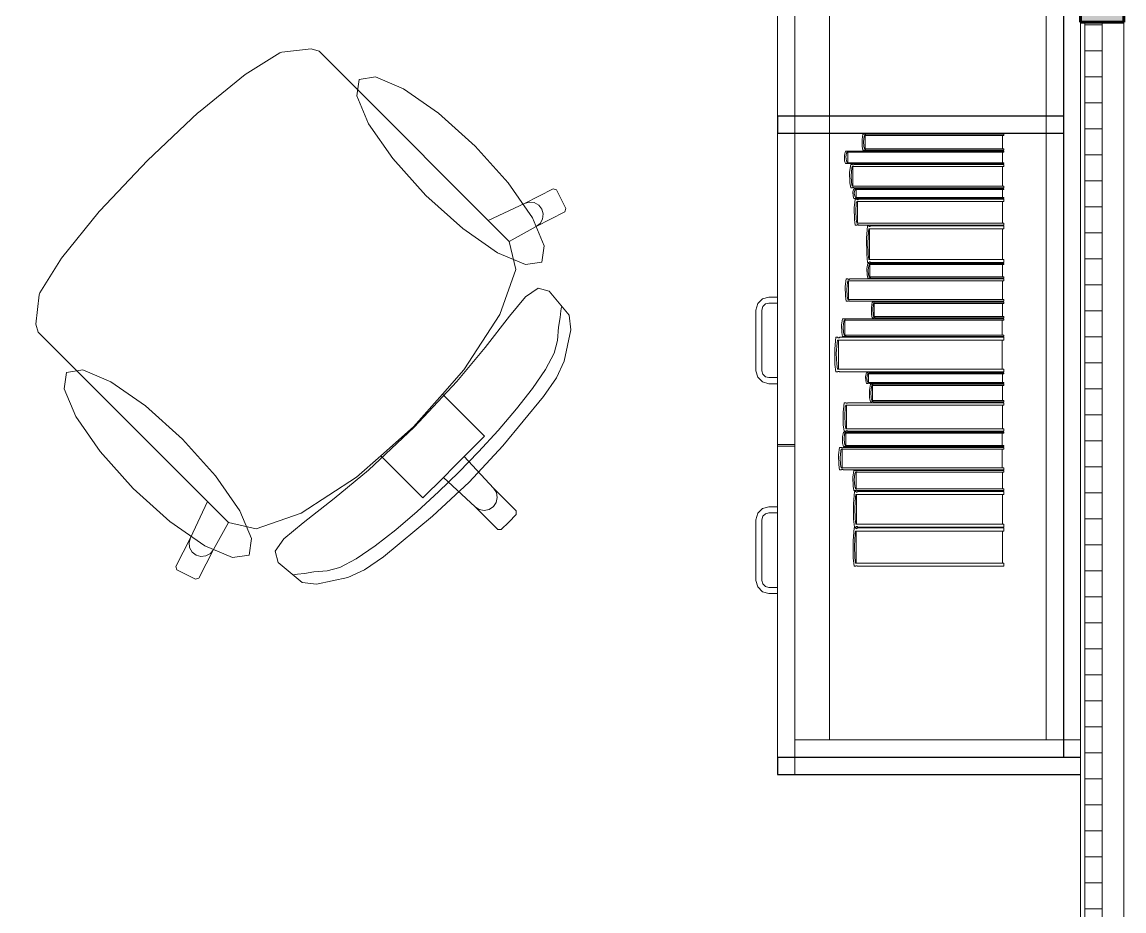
# Model space of a CAD drawing. Header units: inches. Extents: x -38 to 5698, y -33 to 92.
# Drawn here: x 139.148 to 140.42, y 33.118 to 34.143 of the extents above; entities that cross this region are included whole.
import ezdxf

# ---------------------------------------------------------------- set-up
doc = ezdxf.new("R2010")
doc.units = ezdxf.units.IN
doc.header["$MEASUREMENT"] = 0
doc.set_wipeout_variables(frame=1)
doc.linetypes.add('Wipeout_Contour', pattern=[1, 0, -1])
for name, color, linetype in [('02 _ ARQ _ ZON _ Espacio.3D', 7, 'Continuous'), ('Acabado - Muros', 7, 'Continuous'), ('Interior - Mobiliario', 7, 'Continuous'), ('Notas - Etiquetas', 251, 'Continuous')]:
    doc.layers.add(name, color=color, linetype=linetype)
doc.dimstyles.new('Estilo_Generado__8', dxfattribs={"dimtxt": 0.18, "dimasz": 0.0912, "dimexe": 0.18, "dimexo": 0.0625, "dimgap": 0, "dimtad": 0, "dimtih": 1, "dimtoh": 1, "dimdec": 4, "dimzin": 0, "dimdsep": 46, "dimcen": 0.09, "dimadec": 0, "dimazin": 0, "dimtfac": 1, "dimtdec": 4, "dimtmove": 0, "dimatfit": 3, "dimldrblk": 'ARROWHEAD_5', "dimfxl": 1, "dimtolj": 1, "dimtzin": 0, "dimarcsym": 0})

# ---------------------------------------------------------------- blocks, each defined once
blk = doc.blocks.new('ARROWHEAD_5')
at = {"linetype": 'Continuous', "lineweight": 0}
blk.add_hatch(color=0, dxfattribs=at).paths.add_polyline_path([(-1, 0.2679), (0, 0), (-1, -0.2679)])
at = {"color": 0, "linetype": 'Continuous', "lineweight": 0}
blk.add_line((0, 0), (-1, 0), dxfattribs=at)

msp = doc.modelspace()

# ---------------------------------------------------------------- linework, layer by layer
at = {"layer": '02 _ ARQ _ ZON _ Espacio.3D', "color": 254, "linetype": 'Continuous', "lineweight": 0, "flags": 128}
msp.add_lwpolyline([(130.07, 29.75), (135.97, 29.75), (135.97, 30.2), (136.57, 30.2), (136.57, 31), (137.07, 31), (137.07, 29.75), (140.37, 29.75), (140.3701, 39), (140.37, 39), (140.37, 39.9003), (137.07, 39.9003), (137.07, 39), (136.57, 39), (136.57, 39.4), (130.07, 39.4)], dxfattribs=at)
msp.add_lwpolyline([(140.42, 39.75), (140.42, 32.7833), (140.42, 32.7833), (140.42, 31.7003), (140.42, 29.75), (143.07, 29.75), (143.07, 29.85), (143.07, 30.2), (143.57, 30.2), (143.57, 30.7), (144.07, 30.7), (144.07, 29.85), (145.27, 29.85), (145.27, 35.0505), (143.9201, 35.0505), (143.9201, 35.2005), (143.92, 35.2005), (143.92, 39), (143.57, 39), (143.57, 39.4), (143.17, 39.4), (143.17, 39.75)], close=True, dxfattribs=at)
at = {"layer": 'Interior - Mobiliario', "color": 175, "linetype": 'Continuous', "lineweight": 13}
for p, q in [((140.0401, 33.295), (140.0401, 34.755)), ((140.3501, 34.755), (140.3501, 33.295)), ((139.4475, 34.1085), (139.4814, 34.1125)), ((139.4814, 34.1125), (139.4907, 34.1096)), ((139.4053, 34.0827), (139.4453, 34.1076)), ((139.4453, 34.1076), (139.4475, 34.1085)), ((139.4907, 34.1096), (139.5126, 34.0877)), ((139.5126, 34.0877), (139.5381, 34.0622)), ((139.3516, 34.0391), (139.4053, 34.0827)), ((139.5381, 34.0622), (139.686, 33.9143)), ((139.2925, 33.9836), (139.3508, 34.0385)), ((139.3508, 34.0385), (139.3516, 34.0391)), ((140.1178, 33.9995), (140.1176, 34.0078)), ((140.1187, 33.9954), (140.1178, 33.9995)), ((140.1192, 34.0054), (140.1196, 33.9997)), ((140.1196, 33.9997), (140.1203, 33.9969)), ((140.1203, 33.9969), (140.2814, 33.9969)), ((140.2814, 33.9969), (140.2814, 33.9954)), ((139.2925, 33.9836), (139.2376, 33.9253)), ((140.0972, 33.9895), (140.0985, 33.9944)), ((140.0975, 33.983), (140.0972, 33.9895)), ((140.0985, 33.9944), (140.1005, 33.9944)), ((140.0998, 33.9921), (140.099, 33.9877)), ((140.099, 33.9877), (140.0995, 33.9832)), ((140.1003, 33.9932), (140.0998, 33.9921)), ((140.2814, 33.9932), (140.1003, 33.9932)), ((140.1005, 33.9944), (140.1006, 33.9943)), ((140.1006, 33.9943), (140.1008, 33.9942)), ((140.1008, 33.9942), (140.1011, 33.9942)), ((140.1011, 33.9942), (140.1014, 33.9941)), ((140.1012, 33.981), (140.1012, 33.9932)), ((140.1014, 33.9941), (140.1016, 33.9941)), ((140.1016, 33.9941), (140.1019, 33.9942)), ((140.1019, 33.9942), (140.1021, 33.9942)), ((140.1021, 33.9942), (140.1024, 33.9943)), ((140.1024, 33.9943), (140.1025, 33.9944)), ((140.1025, 33.9944), (140.2814, 33.9944)), ((140.1205, 33.9954), (140.1187, 33.9954)), ((140.1206, 33.9954), (140.1205, 33.9954)), ((140.1208, 33.9956), (140.1206, 33.9954)), ((140.121, 33.9956), (140.1208, 33.9956)), ((140.1212, 33.9957), (140.121, 33.9956)), ((140.1215, 33.9957), (140.1212, 33.9957)), ((140.1217, 33.9957), (140.1215, 33.9957)), ((140.1219, 33.9956), (140.1217, 33.9957)), ((140.1221, 33.9955), (140.1219, 33.9956)), ((140.1223, 33.9954), (140.1221, 33.9955)), ((140.2814, 33.9954), (140.1223, 33.9954)), ((140.2796, 33.9932), (140.2796, 33.981)), ((140.2814, 33.9944), (140.2814, 33.9932)), ((140.0985, 33.9799), (140.0975, 33.983)), ((140.1005, 33.9799), (140.0985, 33.9799)), ((140.0995, 33.9832), (140.1003, 33.981)), ((140.1003, 33.981), (140.2814, 33.981)), ((140.1006, 33.9799), (140.1005, 33.9799)), ((140.1008, 33.98), (140.1006, 33.9799)), ((140.101, 33.9801), (140.1008, 33.98)), ((140.1013, 33.9801), (140.101, 33.9801)), ((140.1016, 33.9801), (140.1013, 33.9801)), ((140.1018, 33.9801), (140.1016, 33.9801)), ((140.1021, 33.98), (140.1018, 33.9801)), ((140.1023, 33.9799), (140.1021, 33.98)), ((140.1025, 33.9799), (140.1023, 33.9799)), ((140.2814, 33.9799), (140.1025, 33.9799)), ((140.1033, 33.9699), (140.1045, 33.9789)), ((140.1045, 33.9789), (140.1064, 33.9789)), ((140.1057, 33.9747), (140.105, 33.9664)), ((140.1062, 33.9767), (140.1057, 33.9747)), ((140.2814, 33.9767), (140.1062, 33.9767)), ((140.1064, 33.9789), (140.1065, 33.9787)), ((140.1065, 33.9787), (140.1068, 33.9786)), ((140.1068, 33.9786), (140.107, 33.9785)), ((140.107, 33.9785), (140.1073, 33.9784)), ((140.1071, 33.9541), (140.1071, 33.9767)), ((140.1071, 33.9767), (140.2796, 33.9767)), ((140.1073, 33.9784), (140.1075, 33.9784)), ((140.1075, 33.9784), (140.1078, 33.9785)), ((140.1078, 33.9785), (140.108, 33.9786)), ((140.108, 33.9786), (140.1083, 33.9788)), ((140.1083, 33.9788), (140.1084, 33.9789)), ((140.1084, 33.9789), (140.2814, 33.9789)), ((140.2796, 33.9767), (140.2796, 33.9541)), ((140.2814, 33.981), (140.2814, 33.9799)), ((140.2814, 33.9789), (140.2814, 33.9767)), ((140.1035, 33.9578), (140.1033, 33.9699)), ((140.105, 33.9664), (140.1054, 33.9581)), ((139.7278, 33.9339), (139.7609, 33.9509)), ((139.7609, 33.9509), (139.7649, 33.9496)), ((139.7649, 33.9496), (139.7757, 33.9282)), ((140.1045, 33.9519), (140.1035, 33.9578)), ((140.1064, 33.9519), (140.1045, 33.9519)), ((140.1054, 33.9581), (140.1062, 33.9541)), ((140.1062, 33.9541), (140.2814, 33.9541)), ((140.1065, 33.952), (140.1064, 33.9519)), ((140.1067, 33.9522), (140.1065, 33.952)), ((140.107, 33.9523), (140.1067, 33.9522)), ((140.1072, 33.9524), (140.107, 33.9523)), ((140.107, 33.9472), (140.1081, 33.9509)), ((140.1072, 33.9423), (140.107, 33.9472)), ((140.2796, 33.9541), (140.1071, 33.9541)), ((140.1075, 33.9524), (140.1072, 33.9524)), ((140.1077, 33.9523), (140.1075, 33.9524)), ((140.108, 33.9522), (140.1077, 33.9523)), ((140.1082, 33.9521), (140.108, 33.9522)), ((140.1081, 33.9509), (140.11, 33.9509)), ((140.1084, 33.9519), (140.1082, 33.9521)), ((140.2814, 33.9519), (140.1084, 33.9519)), ((140.1093, 33.9492), (140.1086, 33.9458)), ((140.1086, 33.9458), (140.1091, 33.9424)), ((140.1099, 33.95), (140.1093, 33.9492)), ((140.2814, 33.95), (140.1099, 33.95)), ((140.11, 33.9509), (140.1101, 33.9509)), ((140.1101, 33.9509), (140.1104, 33.9508)), ((140.1104, 33.9508), (140.1106, 33.9508)), ((140.1106, 33.9508), (140.1109, 33.9507)), ((140.1107, 33.9407), (140.1107, 33.95)), ((140.1109, 33.9507), (140.1111, 33.9507)), ((140.1111, 33.9507), (140.1114, 33.9508)), ((140.1114, 33.9508), (140.1116, 33.9508)), ((140.1116, 33.9508), (140.1118, 33.9509)), ((140.1118, 33.9509), (140.1119, 33.9509)), ((140.1119, 33.9509), (140.2814, 33.9509)), ((140.2797, 33.95), (140.2797, 33.9407)), ((140.2814, 33.9541), (140.2814, 33.9519)), ((140.2814, 33.9509), (140.2814, 33.95)), ((139.686, 33.9143), (139.7278, 33.9339)), ((139.7278, 33.9339), (139.7334, 33.9355)), ((139.7334, 33.9355), (139.7392, 33.9349)), ((139.7392, 33.9349), (139.7443, 33.932)), ((140.1081, 33.9398), (140.1072, 33.9423)), ((140.11, 33.9398), (140.1081, 33.9398)), ((140.1086, 33.9289), (140.1098, 33.9388)), ((140.1091, 33.9424), (140.1099, 33.9407)), ((140.1098, 33.9388), (140.1117, 33.9388)), ((140.1099, 33.9407), (140.2814, 33.9407)), ((140.1101, 33.9399), (140.11, 33.9398)), ((140.1103, 33.9399), (140.1101, 33.9399)), ((140.1106, 33.94), (140.1103, 33.9399)), ((140.111, 33.9342), (140.1103, 33.925)), ((140.1108, 33.94), (140.1106, 33.94)), ((140.1111, 33.94), (140.1108, 33.94)), ((140.1115, 33.9364), (140.111, 33.9342)), ((140.1113, 33.94), (140.1111, 33.94)), ((140.1116, 33.9399), (140.1113, 33.94)), ((140.2814, 33.9364), (140.1115, 33.9364)), ((140.1118, 33.9399), (140.1116, 33.9399)), ((140.1117, 33.9388), (140.1118, 33.9387)), ((140.1119, 33.9398), (140.1118, 33.9399)), ((140.1118, 33.9387), (140.112, 33.9385)), ((140.2814, 33.9398), (140.1119, 33.9398)), ((140.112, 33.9385), (140.1123, 33.9384)), ((140.1123, 33.9384), (140.1125, 33.9383)), ((140.1124, 33.9114), (140.1124, 33.9364)), ((140.1125, 33.9383), (140.1128, 33.9383)), ((140.1128, 33.9383), (140.113, 33.9384)), ((140.113, 33.9384), (140.1133, 33.9385)), ((140.1133, 33.9385), (140.1135, 33.9387)), ((140.1135, 33.9387), (140.1136, 33.9388)), ((140.1136, 33.9388), (140.2814, 33.9388)), ((140.2797, 33.9364), (140.2797, 33.9114)), ((140.2814, 33.9407), (140.2814, 33.9398)), ((140.2814, 33.9388), (140.2814, 33.9364)), ((139.2369, 33.9245), (139.1934, 33.8708)), ((139.2376, 33.9253), (139.2369, 33.9245)), ((139.7744, 33.9242), (139.7413, 33.9072)), ((139.7443, 33.932), (139.7479, 33.9274)), ((139.7479, 33.9274), (139.7495, 33.9218)), ((139.7495, 33.9218), (139.7488, 33.916)), ((139.7757, 33.9282), (139.7744, 33.9242)), ((140.1089, 33.9155), (140.1086, 33.9289)), ((140.1103, 33.925), (140.1107, 33.9158)), ((139.7102, 33.8901), (139.686, 33.9143)), ((139.7459, 33.9108), (139.7413, 33.9072)), ((139.7488, 33.916), (139.7459, 33.9108)), ((140.1098, 33.909), (140.1089, 33.9155)), ((140.1117, 33.909), (140.1098, 33.909)), ((140.1107, 33.9158), (140.1115, 33.9114)), ((140.1115, 33.9114), (140.2814, 33.9114)), ((140.1118, 33.9091), (140.1117, 33.909)), ((140.112, 33.9093), (140.1118, 33.9091)), ((140.1122, 33.9094), (140.112, 33.9093)), ((140.1125, 33.9095), (140.1122, 33.9094)), ((140.1127, 33.9095), (140.1125, 33.9095)), ((140.113, 33.9094), (140.1127, 33.9095)), ((140.1132, 33.9093), (140.113, 33.9094)), ((140.1134, 33.9091), (140.1132, 33.9093)), ((140.1136, 33.909), (140.1134, 33.9091)), ((140.2814, 33.909), (140.1136, 33.909)), ((140.1229, 33.8939), (140.124, 33.908)), ((140.124, 33.908), (140.1257, 33.908)), ((140.1257, 33.908), (140.1258, 33.9078)), ((140.1258, 33.9078), (140.126, 33.9075)), ((140.126, 33.9075), (140.1262, 33.9074)), ((140.1262, 33.9074), (140.1264, 33.9073)), ((140.1264, 33.9073), (140.1267, 33.9073)), ((140.1267, 33.9073), (140.1269, 33.9074)), ((140.1269, 33.9074), (140.1271, 33.9076)), ((140.1271, 33.9076), (140.1273, 33.9078)), ((140.1273, 33.9078), (140.1274, 33.908)), ((140.1274, 33.908), (140.2814, 33.908)), ((140.2814, 33.9114), (140.2814, 33.909)), ((140.2814, 33.908), (140.2814, 33.9046)), ((139.7413, 33.9072), (139.7103, 33.8899)), ((140.1251, 33.9014), (140.1244, 33.8885)), ((140.1255, 33.9046), (140.1251, 33.9014)), ((140.2814, 33.9046), (140.1255, 33.9046)), ((140.1263, 33.8692), (140.1263, 33.9046)), ((140.2798, 33.9046), (140.2798, 33.8692)), ((139.7102, 33.8901), (139.7103, 33.8899)), ((139.7103, 33.8899), (139.7177, 33.8579)), ((140.1231, 33.875), (140.1229, 33.8939)), ((140.1244, 33.8885), (140.1248, 33.8755)), ((139.1934, 33.8708), (139.1684, 33.8307)), ((140.124, 33.8658), (140.1231, 33.875)), ((140.1248, 33.8755), (140.1255, 33.8692)), ((140.1255, 33.8692), (140.2814, 33.8692)), ((140.2814, 33.8692), (140.2814, 33.8658)), ((139.7177, 33.8579), (139.6994, 33.806)), ((140.1233, 33.8591), (140.1243, 33.8648)), ((140.1235, 33.8515), (140.1233, 33.8591)), ((140.1257, 33.8658), (140.124, 33.8658)), ((140.1243, 33.8648), (140.126, 33.8648)), ((140.1254, 33.8621), (140.1248, 33.8569)), ((140.1248, 33.8569), (140.1252, 33.8517)), ((140.1259, 33.8634), (140.1254, 33.8621)), ((140.1258, 33.8659), (140.1257, 33.8658)), ((140.126, 33.8662), (140.1258, 33.8659)), ((140.2814, 33.8634), (140.1259, 33.8634)), ((140.1262, 33.8664), (140.126, 33.8662)), ((140.126, 33.8648), (140.1262, 33.8647)), ((140.1264, 33.8665), (140.1262, 33.8664)), ((140.1262, 33.8647), (140.1264, 33.8646)), ((140.1266, 33.8665), (140.1264, 33.8665)), ((140.1264, 33.8646), (140.1266, 33.8645)), ((140.1269, 33.8664), (140.1266, 33.8665)), ((140.1266, 33.8645), (140.1268, 33.8645)), ((140.1267, 33.8492), (140.1267, 33.8634)), ((140.1268, 33.8645), (140.1271, 33.8645)), ((140.1271, 33.8663), (140.1269, 33.8664)), ((140.1273, 33.866), (140.1271, 33.8663)), ((140.1271, 33.8645), (140.1273, 33.8645)), ((140.1274, 33.8658), (140.1273, 33.866)), ((140.1273, 33.8645), (140.1275, 33.8646)), ((140.2814, 33.8658), (140.1274, 33.8658)), ((140.1275, 33.8646), (140.1277, 33.8647)), ((140.1277, 33.8647), (140.1278, 33.8648)), ((140.1278, 33.8648), (140.2814, 33.8648)), ((140.2798, 33.8634), (140.2798, 33.8492)), ((140.2814, 33.8648), (140.2814, 33.8634)), ((140.0982, 33.8382), (140.0994, 33.8468)), ((140.0994, 33.8468), (140.1014, 33.8468)), ((140.1012, 33.8448), (140.1007, 33.8428)), ((140.2814, 33.8448), (140.1012, 33.8448)), ((140.1014, 33.8468), (140.1015, 33.8467)), ((140.1015, 33.8467), (140.1018, 33.8465)), ((140.1018, 33.8465), (140.102, 33.8464)), ((140.102, 33.8464), (140.1023, 33.8464)), ((140.1021, 33.8232), (140.1021, 33.8448)), ((140.1023, 33.8464), (140.1026, 33.8464)), ((140.1026, 33.8464), (140.1028, 33.8464)), ((140.1028, 33.8464), (140.1031, 33.8465)), ((140.1031, 33.8465), (140.1033, 33.8467)), ((140.1033, 33.8467), (140.1034, 33.8468)), ((140.1034, 33.8468), (140.2814, 33.8468)), ((140.1243, 33.8478), (140.1235, 33.8515)), ((140.126, 33.8478), (140.1243, 33.8478)), ((140.1252, 33.8517), (140.1259, 33.8492)), ((140.1259, 33.8492), (140.2814, 33.8492)), ((140.1261, 33.8479), (140.126, 33.8478)), ((140.1263, 33.848), (140.1261, 33.8479)), ((140.1265, 33.848), (140.1263, 33.848)), ((140.1268, 33.8481), (140.1265, 33.848)), ((140.127, 33.8481), (140.1268, 33.8481)), ((140.1272, 33.8481), (140.127, 33.8481)), ((140.1275, 33.848), (140.1272, 33.8481)), ((140.1277, 33.8479), (140.1275, 33.848)), ((140.1278, 33.8478), (140.1277, 33.8479)), ((140.2814, 33.8478), (140.1278, 33.8478)), ((140.2796, 33.8448), (140.2796, 33.8232)), ((140.2814, 33.8492), (140.2814, 33.8478)), ((140.2814, 33.8468), (140.2814, 33.8448)), ((139.7291, 33.8262), (139.7435, 33.8362)), ((139.7435, 33.8362), (139.7564, 33.8328)), ((139.7564, 33.8328), (139.7796, 33.805)), ((140.0984, 33.8268), (140.0982, 33.8382)), ((140.1007, 33.8428), (140.0999, 33.8349)), ((140.0999, 33.8349), (140.1004, 33.827)), ((139.1676, 33.8286), (139.1636, 33.7947)), ((139.1684, 33.8307), (139.1676, 33.8286)), ((139.7105, 33.8039), (139.7291, 33.8262)), ((139.9951, 33.811), (139.9971, 33.8185)), ((139.9971, 33.8185), (140.0026, 33.824)), ((140.0026, 33.824), (140.0101, 33.826)), ((140.0101, 33.819), (140.0061, 33.818)), ((140.0101, 33.826), (140.0201, 33.826)), ((140.0201, 33.819), (140.0101, 33.819)), ((140.0201, 33.826), (140.0201, 33.819)), ((140.0994, 33.8212), (140.0984, 33.8268)), ((140.1014, 33.8212), (140.0994, 33.8212)), ((140.1004, 33.827), (140.1012, 33.8232)), ((140.1012, 33.8232), (140.2814, 33.8232)), ((140.1015, 33.8213), (140.1014, 33.8212)), ((140.1017, 33.8214), (140.1015, 33.8213)), ((140.102, 33.8215), (140.1017, 33.8214)), ((140.1022, 33.8216), (140.102, 33.8215)), ((140.1025, 33.8216), (140.1022, 33.8216)), ((140.1028, 33.8215), (140.1025, 33.8216)), ((140.103, 33.8214), (140.1028, 33.8215)), ((140.1033, 33.8213), (140.103, 33.8214)), ((140.1034, 33.8212), (140.1033, 33.8213)), ((140.2814, 33.8212), (140.1034, 33.8212)), ((140.1284, 33.8141), (140.1294, 33.8202)), ((140.1294, 33.8202), (140.1311, 33.8202)), ((140.131, 33.8187), (140.1305, 33.8173)), ((140.2814, 33.8187), (140.131, 33.8187)), ((140.1311, 33.8202), (140.1312, 33.8201)), ((140.1312, 33.8201), (140.1314, 33.8199)), ((140.1314, 33.8199), (140.1316, 33.8199)), ((140.1316, 33.8199), (140.1318, 33.8198)), ((140.1317, 33.8034), (140.1317, 33.8187)), ((140.1318, 33.8198), (140.1321, 33.8199)), ((140.1321, 33.8199), (140.1323, 33.8199)), ((140.1323, 33.8199), (140.1325, 33.82)), ((140.1325, 33.82), (140.1327, 33.8201)), ((140.1327, 33.8201), (140.1328, 33.8202)), ((140.1328, 33.8202), (140.2814, 33.8202)), ((140.2799, 33.8187), (140.2799, 33.8034)), ((140.2814, 33.8232), (140.2814, 33.8212)), ((140.2814, 33.8202), (140.2814, 33.8187)), ((139.6994, 33.806), (139.658, 33.7421)), ((139.7691, 33.8022), (139.7699, 33.8102)), ((139.7699, 33.8102), (139.7707, 33.8147)), ((139.9951, 33.741), (139.9951, 33.811)), ((140.0031, 33.815), (140.0021, 33.811)), ((140.0021, 33.811), (140.0021, 33.741)), ((140.0061, 33.818), (140.0031, 33.815)), ((140.1286, 33.8059), (140.1284, 33.8141)), ((140.1294, 33.802), (140.1286, 33.8059)), ((140.1305, 33.8173), (140.1299, 33.8117)), ((140.1299, 33.8117), (140.1303, 33.8061)), ((140.1303, 33.8061), (140.131, 33.8034)), ((139.1636, 33.7947), (139.1664, 33.7854)), ((139.6826, 33.7678), (139.7105, 33.8039)), ((139.7671, 33.7914), (139.7691, 33.8022)), ((139.7796, 33.805), (139.7814, 33.7882)), ((140.0939, 33.7941), (140.0952, 33.801)), ((140.0941, 33.785), (140.0939, 33.7941)), ((140.0952, 33.801), (140.0972, 33.801)), ((140.0965, 33.7978), (140.0957, 33.7915)), ((140.097, 33.7993), (140.0965, 33.7978)), ((140.2814, 33.7993), (140.097, 33.7993)), ((140.0972, 33.801), (140.0973, 33.8008)), ((140.0973, 33.8008), (140.0976, 33.8007)), ((140.0976, 33.8007), (140.0978, 33.8007)), ((140.0978, 33.8007), (140.0981, 33.8006)), ((140.0979, 33.7821), (140.0979, 33.7993)), ((140.0981, 33.8006), (140.0984, 33.8006)), ((140.0984, 33.8006), (140.0986, 33.8007)), ((140.0986, 33.8007), (140.0989, 33.8008)), ((140.0989, 33.8008), (140.0991, 33.8009)), ((140.0991, 33.8009), (140.0992, 33.801)), ((140.0992, 33.801), (140.2814, 33.801)), ((140.1311, 33.802), (140.1294, 33.802)), ((140.131, 33.8034), (140.2814, 33.8034)), ((140.1312, 33.802), (140.1311, 33.802)), ((140.1314, 33.8021), (140.1312, 33.802)), ((140.1316, 33.8022), (140.1314, 33.8021)), ((140.1318, 33.8023), (140.1316, 33.8022)), ((140.132, 33.8023), (140.1318, 33.8023)), ((140.1322, 33.8022), (140.132, 33.8023)), ((140.1325, 33.8022), (140.1322, 33.8022)), ((140.1327, 33.8021), (140.1325, 33.8022)), ((140.1328, 33.802), (140.1327, 33.8021)), ((140.2814, 33.802), (140.1328, 33.802)), ((140.2795, 33.7993), (140.2795, 33.7821)), ((140.2814, 33.8034), (140.2814, 33.802)), ((140.2814, 33.801), (140.2814, 33.7993)), ((139.1664, 33.7854), (139.1884, 33.7635)), ((139.7659, 33.776), (139.7671, 33.7914)), ((139.7814, 33.7882), (139.7737, 33.7521)), ((140.0952, 33.7805), (140.0941, 33.785)), ((140.0972, 33.7805), (140.0952, 33.7805)), ((140.0957, 33.7915), (140.0962, 33.7852)), ((140.0962, 33.7852), (140.097, 33.7821)), ((140.097, 33.7821), (140.2814, 33.7821)), ((140.0973, 33.7806), (140.0972, 33.7805)), ((140.0975, 33.7807), (140.0973, 33.7806)), ((140.0978, 33.7808), (140.0975, 33.7807)), ((140.098, 33.7808), (140.0978, 33.7808)), ((140.0983, 33.7809), (140.098, 33.7808)), ((140.0986, 33.7808), (140.0983, 33.7809)), ((140.0988, 33.7807), (140.0986, 33.7808)), ((140.0991, 33.7806), (140.0988, 33.7807)), ((140.0992, 33.7805), (140.0991, 33.7806)), ((140.2814, 33.7805), (140.0992, 33.7805)), ((140.2814, 33.7821), (140.2814, 33.7805)), ((139.6499, 33.7284), (139.6826, 33.7678)), ((139.762, 33.7613), (139.7659, 33.776)), ((140.0861, 33.7662), (140.0874, 33.7795)), ((140.0874, 33.7795), (140.0895, 33.7795)), ((140.0887, 33.7733), (140.0879, 33.761)), ((140.0893, 33.7763), (140.0887, 33.7733)), ((140.2814, 33.7763), (140.0893, 33.7763)), ((140.0895, 33.7795), (140.0897, 33.7793)), ((140.0897, 33.7793), (140.0899, 33.7791)), ((140.0899, 33.7791), (140.0902, 33.7789)), ((140.0902, 33.7789), (140.0905, 33.7788)), ((140.0903, 33.7427), (140.0903, 33.7763)), ((140.0905, 33.7788), (140.0907, 33.7788)), ((140.0907, 33.7788), (140.091, 33.7789)), ((140.091, 33.7789), (140.0913, 33.7791)), ((140.0913, 33.7791), (140.0915, 33.7794)), ((140.0915, 33.7794), (140.0916, 33.7795)), ((140.0916, 33.7795), (140.2814, 33.7795)), ((140.2795, 33.7763), (140.2795, 33.7427)), ((140.2814, 33.7795), (140.2814, 33.7763)), ((139.1884, 33.7635), (139.2139, 33.7379)), ((139.7521, 33.7425), (139.762, 33.7613)), ((140.0863, 33.7482), (140.0861, 33.7662)), ((140.0879, 33.761), (140.0884, 33.7487)), ((139.658, 33.7421), (139.6332, 33.714)), ((139.7372, 33.7206), (139.7521, 33.7425)), ((139.7737, 33.7521), (139.7647, 33.7328)), ((140.0874, 33.7395), (140.0863, 33.7482)), ((140.0884, 33.7487), (140.0893, 33.7427)), ((140.0893, 33.7427), (140.2814, 33.7427)), ((140.2814, 33.7427), (140.2814, 33.7395)), ((139.2139, 33.7379), (139.3618, 33.5901)), ((139.7647, 33.7328), (139.7498, 33.7111)), ((139.9971, 33.7335), (139.9951, 33.741)), ((140.0026, 33.728), (139.9971, 33.7335)), ((140.0021, 33.741), (140.0031, 33.737)), ((140.0031, 33.737), (140.0061, 33.7341)), ((140.0061, 33.7341), (140.0101, 33.733)), ((140.0101, 33.733), (140.0201, 33.733)), ((140.0201, 33.733), (140.0201, 33.726)), ((140.0895, 33.7395), (140.0874, 33.7395)), ((140.0896, 33.7396), (140.0895, 33.7395)), ((140.0898, 33.7399), (140.0896, 33.7396)), ((140.0901, 33.74), (140.0898, 33.7399)), ((140.0904, 33.7401), (140.0901, 33.74)), ((140.0907, 33.7401), (140.0904, 33.7401)), ((140.091, 33.7401), (140.0907, 33.7401)), ((140.0912, 33.7399), (140.091, 33.7401)), ((140.0915, 33.7397), (140.0912, 33.7399)), ((140.0916, 33.7395), (140.0915, 33.7397)), ((140.2814, 33.7395), (140.0916, 33.7395)), ((140.1217, 33.7344), (140.1228, 33.7385)), ((140.1219, 33.7291), (140.1217, 33.7344)), ((140.1228, 33.7385), (140.1245, 33.7385)), ((140.1239, 33.7366), (140.1232, 33.7329)), ((140.1232, 33.7329), (140.1236, 33.7292)), ((140.1236, 33.7292), (140.1244, 33.7274)), ((140.1244, 33.7375), (140.1239, 33.7366)), ((140.2814, 33.7375), (140.1244, 33.7375)), ((140.1245, 33.7385), (140.1246, 33.7384)), ((140.1246, 33.7384), (140.1248, 33.7383)), ((140.1248, 33.7383), (140.125, 33.7383)), ((140.125, 33.7383), (140.1253, 33.7383)), ((140.1251, 33.7274), (140.1251, 33.7375)), ((140.1253, 33.7383), (140.1255, 33.7383)), ((140.1255, 33.7383), (140.1257, 33.7383)), ((140.1257, 33.7383), (140.126, 33.7383)), ((140.126, 33.7383), (140.1262, 33.7384)), ((140.1262, 33.7384), (140.1262, 33.7385)), ((140.1262, 33.7385), (140.2814, 33.7385)), ((140.2798, 33.7375), (140.2798, 33.7274)), ((140.2814, 33.7385), (140.2814, 33.7375)), ((139.6004, 33.6757), (139.6499, 33.7284)), ((139.7186, 33.6968), (139.7372, 33.7206)), ((140.0101, 33.726), (140.0026, 33.728)), ((140.0201, 33.726), (140.0101, 33.726)), ((140.1228, 33.7264), (140.1219, 33.7291)), ((140.1245, 33.7264), (140.1228, 33.7264)), ((140.1244, 33.7274), (140.2814, 33.7274)), ((140.1246, 33.7265), (140.1245, 33.7264)), ((140.1248, 33.7265), (140.1246, 33.7265)), ((140.125, 33.7266), (140.1248, 33.7265)), ((140.1252, 33.7266), (140.125, 33.7266)), ((140.1255, 33.7266), (140.1252, 33.7266)), ((140.1257, 33.7266), (140.1255, 33.7266)), ((140.1259, 33.7265), (140.1257, 33.7266)), ((140.1261, 33.7265), (140.1259, 33.7265)), ((140.1262, 33.7264), (140.1261, 33.7265)), ((140.2814, 33.7264), (140.1262, 33.7264)), ((140.1262, 33.7186), (140.1273, 33.7254)), ((140.1264, 33.7095), (140.1262, 33.7186)), ((140.1273, 33.7254), (140.129, 33.7254)), ((140.1284, 33.7222), (140.1277, 33.716)), ((140.1288, 33.7238), (140.1284, 33.7222)), ((140.2814, 33.7238), (140.1288, 33.7238)), ((140.129, 33.7254), (140.1291, 33.7253)), ((140.1291, 33.7253), (140.1293, 33.7252)), ((140.1293, 33.7252), (140.1295, 33.7251)), ((140.1295, 33.7251), (140.1297, 33.7251)), ((140.1296, 33.7067), (140.1296, 33.7238)), ((140.1297, 33.7251), (140.1299, 33.7251)), ((140.1299, 33.7251), (140.1302, 33.7251)), ((140.1302, 33.7251), (140.1304, 33.7252)), ((140.1304, 33.7252), (140.1306, 33.7253)), ((140.1306, 33.7253), (140.1307, 33.7254)), ((140.1307, 33.7254), (140.2814, 33.7254)), ((140.2799, 33.7238), (140.2799, 33.7067)), ((140.2814, 33.7274), (140.2814, 33.7264)), ((140.2814, 33.7254), (140.2814, 33.7238)), ((139.6332, 33.714), (139.5999, 33.6761)), ((139.6332, 33.714), (139.6606, 33.6866)), ((139.7498, 33.7111), (139.703, 33.6544)), ((140.0958, 33.6931), (140.0971, 33.704)), ((140.0971, 33.704), (140.0991, 33.704)), ((140.0991, 33.704), (140.0992, 33.7039)), ((140.0992, 33.7039), (140.0994, 33.7037)), ((140.1005, 33.7036), (140.1008, 33.7037)), ((140.1008, 33.7037), (140.101, 33.7039)), ((140.101, 33.7039), (140.1011, 33.704)), ((140.1011, 33.704), (140.2814, 33.704)), ((140.1273, 33.705), (140.1264, 33.7095)), ((140.129, 33.705), (140.1273, 33.705)), ((140.1277, 33.716), (140.1281, 33.7097)), ((140.1281, 33.7097), (140.1288, 33.7067)), ((140.1288, 33.7067), (140.2814, 33.7067)), ((140.1292, 33.7052), (140.129, 33.7051)), ((140.129, 33.7051), (140.129, 33.705)), ((140.1294, 33.7053), (140.1292, 33.7052)), ((140.1297, 33.7054), (140.1294, 33.7053)), ((140.1299, 33.7054), (140.1297, 33.7054)), ((140.1301, 33.7053), (140.1299, 33.7054)), ((140.1303, 33.7053), (140.1301, 33.7053)), ((140.1305, 33.7051), (140.1303, 33.7053)), ((140.1307, 33.705), (140.1305, 33.7051)), ((140.2814, 33.705), (140.1307, 33.705)), ((140.2814, 33.7067), (140.2814, 33.705)), ((140.2814, 33.704), (140.2814, 33.7014)), ((139.6975, 33.6721), (139.7186, 33.6968)), ((140.096, 33.6784), (140.0958, 33.6931)), ((140.0983, 33.6989), (140.0976, 33.6889)), ((140.0989, 33.7014), (140.0983, 33.6989)), ((140.2814, 33.7014), (140.0989, 33.7014)), ((140.0994, 33.7037), (140.0997, 33.7035)), ((140.0997, 33.7035), (140.1, 33.7035)), ((140.0998, 33.6739), (140.0998, 33.7014)), ((140.1, 33.7035), (140.1002, 33.7035)), ((140.1002, 33.7035), (140.1005, 33.7036)), ((140.2796, 33.7014), (140.2796, 33.6739)), ((139.6606, 33.6866), (139.6818, 33.6655)), ((140.0971, 33.6712), (140.096, 33.6784)), ((140.0976, 33.6889), (140.098, 33.6788)), ((140.098, 33.6788), (140.0989, 33.6739)), ((139.6004, 33.6757), (139.5476, 33.6262)), ((139.5621, 33.6428), (139.5999, 33.6761)), ((139.6749, 33.6474), (139.6975, 33.6721)), ((140.095, 33.6646), (140.0962, 33.6702)), ((140.0962, 33.6702), (140.0983, 33.6702)), ((140.0975, 33.6676), (140.0968, 33.6625)), ((140.0991, 33.6712), (140.0971, 33.6712)), ((140.0981, 33.6689), (140.0975, 33.6676)), ((140.2814, 33.6689), (140.0981, 33.6689)), ((140.0983, 33.6702), (140.0984, 33.6701)), ((140.0984, 33.6701), (140.0986, 33.6701)), ((140.0986, 33.6701), (140.0989, 33.67)), ((140.0989, 33.6739), (140.2814, 33.6739)), ((140.0989, 33.67), (140.0992, 33.67)), ((140.099, 33.6548), (140.099, 33.6689)), ((140.0992, 33.6714), (140.0991, 33.6712)), ((140.0994, 33.6716), (140.0992, 33.6714)), ((140.0992, 33.67), (140.0994, 33.67)), ((140.0996, 33.6717), (140.0994, 33.6716)), ((140.0994, 33.67), (140.0997, 33.67)), ((140.0999, 33.6718), (140.0996, 33.6717)), ((140.0997, 33.67), (140.1, 33.6701)), ((140.1002, 33.6718), (140.0999, 33.6718)), ((140.1, 33.6701), (140.1002, 33.6702)), ((140.1005, 33.6717), (140.1002, 33.6718)), ((140.1002, 33.6702), (140.1003, 33.6702)), ((140.1003, 33.6702), (140.2814, 33.6702)), ((140.1007, 33.6716), (140.1005, 33.6717)), ((140.1009, 33.6714), (140.1007, 33.6716)), ((140.1011, 33.6712), (140.1009, 33.6714)), ((140.2814, 33.6712), (140.1011, 33.6712)), ((140.2795, 33.6689), (140.2795, 33.6548)), ((140.2814, 33.6739), (140.2814, 33.6712)), ((140.2814, 33.6702), (140.2814, 33.6689)), ((139.6818, 33.6655), (139.6581, 33.6418)), ((139.703, 33.6544), (139.6639, 33.6122)), ((140.0201, 33.656), (140.0401, 33.656)), ((140.0201, 33.654), (140.0401, 33.654)), ((140.0952, 33.6572), (140.095, 33.6646)), ((140.0962, 33.6535), (140.0952, 33.6572)), ((140.0983, 33.6535), (140.0962, 33.6535)), ((140.0968, 33.6625), (140.0972, 33.6573)), ((140.0972, 33.6573), (140.0981, 33.6548)), ((140.0981, 33.6548), (140.2814, 33.6548)), ((140.0984, 33.6535), (140.0983, 33.6535)), ((140.0986, 33.6536), (140.0984, 33.6535)), ((140.0988, 33.6537), (140.0986, 33.6536)), ((140.0991, 33.6537), (140.0988, 33.6537)), ((140.0994, 33.6538), (140.0991, 33.6537)), ((140.0997, 33.6537), (140.0994, 33.6538)), ((140.0999, 33.6537), (140.0997, 33.6537)), ((140.1001, 33.6536), (140.0999, 33.6537)), ((140.1003, 33.6535), (140.1001, 33.6536)), ((140.2814, 33.6535), (140.1003, 33.6535)), ((140.2814, 33.6548), (140.2814, 33.6535)), ((139.5339, 33.6181), (139.5621, 33.6428)), ((139.5621, 33.6428), (139.5895, 33.6155)), ((139.6581, 33.6418), (139.6462, 33.6299)), ((139.6521, 33.624), (139.6749, 33.6474)), ((139.6581, 33.6418), (139.6921, 33.6053)), ((140.0904, 33.6439), (140.0917, 33.6525)), ((140.0907, 33.6324), (140.0904, 33.6439)), ((140.0917, 33.6525), (140.0938, 33.6525)), ((140.093, 33.6485), (140.0922, 33.6406)), ((140.0922, 33.6406), (140.0927, 33.6326)), ((140.0936, 33.6504), (140.093, 33.6485)), ((140.2814, 33.6504), (140.0936, 33.6504)), ((140.0938, 33.6525), (140.0939, 33.6523)), ((140.0939, 33.6523), (140.0942, 33.6522)), ((140.0942, 33.6522), (140.0944, 33.6521)), ((140.0944, 33.6521), (140.0947, 33.652)), ((140.0945, 33.6288), (140.0945, 33.6504)), ((140.0947, 33.652), (140.095, 33.652)), ((140.095, 33.652), (140.0953, 33.6521)), ((140.0953, 33.6521), (140.0955, 33.6522)), ((140.0955, 33.6522), (140.0958, 33.6524)), ((140.0958, 33.6524), (140.0959, 33.6525)), ((140.0959, 33.6525), (140.2814, 33.6525)), ((140.2795, 33.6504), (140.2795, 33.6288)), ((140.2814, 33.6525), (140.2814, 33.6504)), ((139.6342, 33.6179), (139.6462, 33.6299)), ((140.0917, 33.6267), (140.0907, 33.6324)), ((140.0927, 33.6326), (140.0936, 33.6288)), ((140.0936, 33.6288), (140.2814, 33.6288)), ((140.2814, 33.6288), (140.2814, 33.6267)), ((139.4701, 33.5767), (139.5339, 33.6181)), ((139.5476, 33.6262), (139.5083, 33.5935)), ((139.5895, 33.6155), (139.6106, 33.5943)), ((139.6106, 33.5943), (139.6342, 33.6179)), ((139.6521, 33.624), (139.6286, 33.6012)), ((139.6342, 33.6179), (139.6708, 33.584)), ((140.0938, 33.6267), (140.0917, 33.6267)), ((140.0939, 33.6268), (140.0938, 33.6267)), ((140.0941, 33.627), (140.0939, 33.6268)), ((140.0944, 33.6271), (140.0941, 33.627)), ((140.0946, 33.6272), (140.0944, 33.6271)), ((140.0949, 33.6272), (140.0946, 33.6272)), ((140.0952, 33.6271), (140.0949, 33.6272)), ((140.0955, 33.627), (140.0952, 33.6271)), ((140.0957, 33.6269), (140.0955, 33.627)), ((140.0959, 33.6267), (140.0957, 33.6269)), ((140.2814, 33.6267), (140.0959, 33.6267)), ((140.107, 33.618), (140.1082, 33.6257)), ((140.1072, 33.6077), (140.107, 33.618)), ((140.1082, 33.6257), (140.1101, 33.6257)), ((140.1094, 33.6221), (140.1087, 33.6151)), ((140.1087, 33.6151), (140.1091, 33.6079)), ((140.1099, 33.6239), (140.1094, 33.6221)), ((140.2814, 33.6239), (140.1099, 33.6239)), ((140.1101, 33.6257), (140.1102, 33.6256)), ((140.1102, 33.6256), (140.1104, 33.6255)), ((140.1104, 33.6255), (140.1107, 33.6254)), ((140.1107, 33.6254), (140.1109, 33.6253)), ((140.1108, 33.6045), (140.1108, 33.6239)), ((140.1109, 33.6253), (140.1112, 33.6254)), ((140.1112, 33.6254), (140.1114, 33.6254)), ((140.1114, 33.6254), (140.1117, 33.6255)), ((140.1117, 33.6255), (140.1119, 33.6256)), ((140.1119, 33.6256), (140.112, 33.6257)), ((140.112, 33.6257), (140.2814, 33.6257)), ((140.2797, 33.6239), (140.2797, 33.6045)), ((140.2814, 33.6257), (140.2814, 33.6239)), ((139.6217, 33.5731), (139.6639, 33.6122)), ((139.6921, 33.6053), (139.6954, 33.6004)), ((139.6921, 33.6053), (139.7182, 33.5792)), ((140.1082, 33.6026), (140.1072, 33.6077)), ((140.1101, 33.6026), (140.1082, 33.6026)), ((140.1091, 33.6079), (140.1099, 33.6045)), ((140.1099, 33.6045), (140.2814, 33.6045)), ((140.1102, 33.6027), (140.1101, 33.6026)), ((140.1104, 33.6029), (140.1102, 33.6027)), ((140.1106, 33.603), (140.1104, 33.6029)), ((140.1109, 33.603), (140.1106, 33.603)), ((140.1111, 33.603), (140.1109, 33.603)), ((140.1114, 33.603), (140.1111, 33.603)), ((140.1116, 33.6029), (140.1114, 33.603)), ((140.1118, 33.6028), (140.1116, 33.6029)), ((140.112, 33.6026), (140.1118, 33.6028)), ((140.2814, 33.6026), (140.112, 33.6026)), ((140.2814, 33.6045), (140.2814, 33.6026)), ((139.3618, 33.5901), (139.3422, 33.5483)), ((139.386, 33.5659), (139.3618, 33.5901)), ((139.5083, 33.5935), (139.4722, 33.5656)), ((139.6286, 33.6012), (139.604, 33.5786)), ((139.6965, 33.5947), (139.6953, 33.5889)), ((139.6954, 33.6004), (139.6965, 33.5947)), ((140.1076, 33.5879), (140.1088, 33.6016)), ((140.1088, 33.6016), (140.1107, 33.6016)), ((140.11, 33.5952), (140.1093, 33.5826)), ((140.1105, 33.5983), (140.11, 33.5952)), ((140.2814, 33.5983), (140.1105, 33.5983)), ((140.1107, 33.6016), (140.1108, 33.6014)), ((140.1108, 33.6014), (140.111, 33.6012)), ((140.111, 33.6012), (140.1113, 33.601)), ((140.1113, 33.601), (140.1115, 33.601)), ((140.1114, 33.5638), (140.1114, 33.5983)), ((140.1115, 33.601), (140.1118, 33.601)), ((140.1118, 33.601), (140.112, 33.6011)), ((140.112, 33.6011), (140.1123, 33.6012)), ((140.1123, 33.6012), (140.1125, 33.6015)), ((140.1125, 33.6015), (140.1126, 33.6016)), ((140.1126, 33.6016), (140.2814, 33.6016)), ((140.2797, 33.5983), (140.2797, 33.5638)), ((140.2814, 33.6016), (140.2814, 33.5983)), ((139.4182, 33.5584), (139.4701, 33.5767)), ((139.604, 33.5786), (139.5793, 33.5574)), ((139.6708, 33.584), (139.6756, 33.5807)), ((139.6708, 33.584), (139.6969, 33.5579)), ((139.6756, 33.5807), (139.6814, 33.5796)), ((139.6814, 33.5796), (139.6871, 33.5808)), ((139.6871, 33.5808), (139.692, 33.5841)), ((139.6953, 33.5889), (139.692, 33.5841)), ((139.7182, 33.5792), (139.7182, 33.575)), ((139.9971, 33.5765), (139.9951, 33.569)), ((140.0026, 33.582), (139.9971, 33.5765)), ((140.0101, 33.584), (140.0026, 33.582)), ((140.0061, 33.576), (140.0101, 33.577)), ((140.0201, 33.584), (140.0101, 33.584)), ((140.0101, 33.577), (140.0201, 33.577)), ((140.0201, 33.577), (140.0201, 33.584)), ((140.1078, 33.5695), (140.1076, 33.5879)), ((140.1093, 33.5826), (140.1097, 33.5699)), ((139.3689, 33.5348), (139.3862, 33.5658)), ((139.386, 33.5659), (139.3862, 33.5658)), ((139.3862, 33.5658), (139.4182, 33.5584)), ((139.4722, 33.5656), (139.4499, 33.547)), ((139.565, 33.5263), (139.6217, 33.5731)), ((139.7011, 33.5579), (139.7096, 33.5664)), ((139.7182, 33.575), (139.7096, 33.5664)), ((139.9951, 33.569), (139.9951, 33.499)), ((140.0021, 33.569), (140.0031, 33.573)), ((140.0021, 33.499), (140.0021, 33.569)), ((140.0031, 33.573), (140.0061, 33.576)), ((140.1088, 33.5605), (140.1078, 33.5695)), ((140.1097, 33.5699), (140.1105, 33.5638)), ((140.1105, 33.5638), (140.2814, 33.5638)), ((140.2814, 33.5638), (140.2814, 33.5605)), ((139.5793, 33.5574), (139.5555, 33.5389)), ((139.6969, 33.5579), (139.7011, 33.5579)), ((140.1073, 33.5447), (140.1084, 33.5595)), ((140.1084, 33.5595), (140.1103, 33.5595)), ((140.1107, 33.5605), (140.1088, 33.5605)), ((140.1096, 33.5526), (140.1089, 33.539)), ((140.1102, 33.5559), (140.1096, 33.5526)), ((140.2814, 33.5559), (140.1102, 33.5559)), ((140.1103, 33.5595), (140.1105, 33.5592)), ((140.1105, 33.5592), (140.1107, 33.559)), ((140.111, 33.5609), (140.1107, 33.5606)), ((140.1107, 33.5606), (140.1107, 33.5605)), ((140.1107, 33.559), (140.1109, 33.5588)), ((140.1109, 33.5588), (140.1112, 33.5587)), ((140.1112, 33.5611), (140.111, 33.5609)), ((140.111, 33.5188), (140.111, 33.5559)), ((140.1115, 33.5612), (140.1112, 33.5611)), ((140.1112, 33.5587), (140.1114, 33.5588)), ((140.1114, 33.5588), (140.1117, 33.5589)), ((140.1117, 33.5612), (140.1115, 33.5612)), ((140.112, 33.5611), (140.1117, 33.5612)), ((140.1117, 33.5589), (140.1119, 33.559)), ((140.1119, 33.559), (140.1121, 33.5593)), ((140.1122, 33.5609), (140.112, 33.5611)), ((140.1121, 33.5593), (140.1122, 33.5595)), ((140.1124, 33.5607), (140.1122, 33.5609)), ((140.1122, 33.5595), (140.2814, 33.5595)), ((140.1126, 33.5605), (140.1124, 33.5607)), ((140.2814, 33.5605), (140.1126, 33.5605)), ((140.2797, 33.5559), (140.2797, 33.5188)), ((140.2814, 33.5595), (140.2814, 33.5559)), ((139.3422, 33.5483), (139.3252, 33.5152)), ((139.3422, 33.5483), (139.3406, 33.5427)), ((139.3406, 33.5427), (139.3412, 33.5369)), ((139.4499, 33.547), (139.4399, 33.5326)), ((139.5555, 33.5389), (139.5336, 33.524)), ((140.1075, 33.525), (140.1073, 33.5447)), ((140.1089, 33.539), (140.1094, 33.5254)), ((139.3412, 33.5369), (139.3441, 33.5317)), ((139.3441, 33.5317), (139.3486, 33.5281)), ((139.3486, 33.5281), (139.3543, 33.5266)), ((139.3519, 33.5017), (139.3689, 33.5348)), ((139.3543, 33.5266), (139.3601, 33.5273)), ((139.3601, 33.5273), (139.3652, 33.5302)), ((139.3652, 33.5302), (139.3689, 33.5348)), ((139.4399, 33.5326), (139.4433, 33.5197)), ((139.5433, 33.5114), (139.565, 33.5263)), ((139.3252, 33.5152), (139.3265, 33.5112)), ((139.4433, 33.5197), (139.4711, 33.4965)), ((139.5148, 33.514), (139.5, 33.5101)), ((139.5336, 33.524), (139.5148, 33.514)), ((140.1084, 33.5153), (140.1075, 33.525)), ((140.1103, 33.5153), (140.1084, 33.5153)), ((140.1094, 33.5254), (140.1102, 33.5188)), ((140.1102, 33.5188), (140.2814, 33.5188)), ((140.1104, 33.5155), (140.1103, 33.5153)), ((140.1106, 33.5157), (140.1104, 33.5155)), ((140.1109, 33.5159), (140.1106, 33.5157)), ((140.1111, 33.516), (140.1109, 33.5159)), ((140.1114, 33.516), (140.1111, 33.516)), ((140.1116, 33.516), (140.1114, 33.516)), ((140.1119, 33.5158), (140.1116, 33.516)), ((140.1121, 33.5155), (140.1119, 33.5158)), ((140.1122, 33.5153), (140.1121, 33.5155)), ((140.2814, 33.5153), (140.1122, 33.5153)), ((140.2814, 33.5188), (140.2814, 33.5153)), ((139.3265, 33.5112), (139.3479, 33.5004)), ((139.3479, 33.5004), (139.3519, 33.5017)), ((139.4658, 33.5062), (139.4613, 33.5054)), ((139.4739, 33.5069), (139.4658, 33.5062)), ((139.4846, 33.509), (139.4739, 33.5069)), ((139.5, 33.5101), (139.4846, 33.509)), ((139.4879, 33.4946), (139.524, 33.5024)), ((139.524, 33.5024), (139.5433, 33.5114)), ((139.4711, 33.4965), (139.4879, 33.4946)), ((139.9951, 33.499), (139.9971, 33.4915)), ((139.9971, 33.4915), (140.0026, 33.486)), ((140.0031, 33.495), (140.0021, 33.499)), ((140.0061, 33.4921), (140.0031, 33.495)), ((140.0101, 33.491), (140.0061, 33.4921)), ((140.0201, 33.491), (140.0101, 33.491)), ((140.0201, 33.484), (140.0201, 33.491)), ((140.0026, 33.486), (140.0101, 33.484)), ((140.0101, 33.484), (140.0201, 33.484)), ((140.0801, 33.315), (140.0401, 33.315)), ((140.3301, 33.315), (140.0801, 33.315)), ((140.3501, 33.295), (140.0401, 33.295))]:
    msp.add_line(p, q, dxfattribs=at)
at = {"layer": 'Interior - Mobiliario', "color": 175, "linetype": 'Continuous', "lineweight": 13, "flags": 128}
for points in [[(139.6709, 34.0001), (139.7091, 33.9576), (139.7371, 33.9173), (139.7507, 33.8852), (139.7478, 33.8663), (139.7289, 33.8634), (139.6968, 33.877), (139.6565, 33.905), (139.614, 33.9432), (139.5758, 33.9857), (139.5478, 34.026), (139.5342, 34.0581), (139.5371, 34.077), (139.556, 34.0799), (139.5881, 34.0663), (139.6284, 34.0383)], [(139.276, 33.6052), (139.3185, 33.567), (139.3588, 33.539), (139.3909, 33.5254), (139.4098, 33.5283), (139.4127, 33.5472), (139.3991, 33.5793), (139.3711, 33.6196), (139.3329, 33.6621), (139.2904, 33.7003), (139.2501, 33.7283), (139.218, 33.7419), (139.1991, 33.739), (139.1962, 33.7201), (139.2098, 33.688), (139.2378, 33.6477)]]:
    msp.add_lwpolyline(points, close=True, dxfattribs=at)

# ---------------------------------------------------------------- next in the draw order: wipeouts: each hides what was drawn before it
at = {"color": 254, "linetype": 'Wipeout_Contour', "lineweight": 0, "ltscale": 3409.694153}
msp.add_wipeout([(140.0201, 34.015), (140.3501, 34.015), (140.3501, 34.035), (140.0201, 34.035)], dxfattribs=at).dxf.layer = 'Interior - Mobiliario'

# ---------------------------------------------------------------- next in the draw order: linework, layer by layer
at = {"layer": 'Interior - Mobiliario', "color": 175, "linetype": 'Continuous', "lineweight": 13}
for p, q in [((140.0401, 33.315), (140.0401, 34.735)), ((140.0801, 34.735), (140.0801, 33.315)), ((140.3301, 33.315), (140.3301, 34.735)), ((140.0201, 34.035), (140.0201, 34.394)), ((140.0401, 34.035), (140.0401, 34.394)), ((140.0201, 34.015), (140.0201, 34.035)), ((140.0201, 34.035), (140.3501, 34.035)), ((140.0201, 34.015), (140.0201, 34.035)), ((140.0201, 34.035), (140.0401, 34.035)), ((140.3501, 34.035), (140.3501, 34.015)), ((140.3501, 34.015), (140.0201, 34.015)), ((140.0201, 34.015), (140.0201, 33.656)), ((140.0201, 34.015), (140.0401, 34.015)), ((140.0401, 34.015), (140.0401, 33.656)), ((140.1176, 34.0078), (140.1187, 34.014)), ((140.1187, 34.014), (140.1205, 34.014)), ((140.1199, 34.0111), (140.1192, 34.0054)), ((140.1203, 34.0125), (140.1199, 34.0111)), ((140.2814, 34.0125), (140.1203, 34.0125)), ((140.1205, 34.014), (140.1206, 34.0139)), ((140.1206, 34.0139), (140.1208, 34.0138)), ((140.1208, 34.0138), (140.1211, 34.0137)), ((140.1211, 34.0137), (140.1213, 34.0137)), ((140.1212, 33.9969), (140.1212, 34.0125)), ((140.1213, 34.0137), (140.1215, 34.0137)), ((140.1215, 34.0137), (140.1218, 34.0138)), ((140.1218, 34.0138), (140.122, 34.0138)), ((140.122, 34.0138), (140.1222, 34.014)), ((140.1222, 34.014), (140.1223, 34.014)), ((140.1223, 34.014), (140.2814, 34.014)), ((140.2798, 34.0125), (140.2798, 33.9969)), ((140.2814, 34.014), (140.2814, 34.0125))]:
    msp.add_line(p, q, dxfattribs=at)
at = {"layer": 'Interior - Mobiliario', "color": 175, "linetype": 'Continuous', "lineweight": 30}
for p, q in [((140.0201, 34.035), (140.3501, 34.035)), ((140.0201, 34.035), (140.0201, 34.015)), ((140.3501, 34.035), (140.3501, 34.015)), ((140.0201, 34.015), (140.3501, 34.015))]:
    msp.add_line(p, q, dxfattribs=at)

# ---------------------------------------------------------------- next in the draw order: wipeouts: each hides what was drawn before it
at = {"color": 254, "linetype": 'Wipeout_Contour', "lineweight": 0, "ltscale": 3410.39479}
msp.add_wipeout([(140.3501, 33.295), (140.3701, 33.295), (140.3701, 34.755), (140.3501, 34.755)], dxfattribs=at).dxf.layer = 'Interior - Mobiliario'

# ---------------------------------------------------------------- next in the draw order: linework, layer by layer
at = {"layer": 'Interior - Mobiliario', "color": 175, "linetype": 'Continuous', "lineweight": 30}
for p, q in [((140.3501, 34.755), (140.3501, 33.295)), ((140.3701, 34.755), (140.3701, 33.295)), ((140.3501, 33.295), (140.3701, 33.295))]:
    msp.add_line(p, q, dxfattribs=at)
at = {"layer": 'Interior - Mobiliario', "color": 175, "linetype": 'Continuous', "lineweight": 13}
for p, q in [((140.3501, 33.295), (140.3501, 34.755)), ((140.3701, 34.755), (140.3701, 33.295)), ((140.3701, 34.735), (140.3701, 33.315)), ((140.0201, 34.035), (140.3501, 34.035)), ((140.3501, 34.035), (140.3501, 34.015)), ((140.3501, 34.015), (140.0201, 34.015)), ((140.3701, 33.315), (140.3301, 33.315)), ((140.3701, 33.295), (140.3501, 33.295))]:
    msp.add_line(p, q, dxfattribs=at)

# ---------------------------------------------------------------- next in the draw order: wipeouts: each hides what was drawn before it
at = {"color": 254, "linetype": 'Wipeout_Contour', "lineweight": 0, "ltscale": 3409.617254}
msp.add_wipeout([(140.0201, 33.275), (140.3701, 33.275), (140.3701, 33.295), (140.0201, 33.295)], dxfattribs=at).dxf.layer = 'Interior - Mobiliario'

# ---------------------------------------------------------------- next in the draw order: linework, layer by layer
at = {"layer": 'Interior - Mobiliario', "color": 175, "linetype": 'Continuous', "lineweight": 13}
for p, q in [((140.0201, 34.775), (140.0201, 33.275)), ((140.3701, 33.275), (140.3701, 34.775)), ((140.0201, 33.295), (140.0201, 34.755)), ((140.0201, 33.295), (140.0201, 34.755)), ((140.0401, 33.295), (140.0401, 34.755)), ((140.0401, 33.295), (140.0401, 34.755)), ((140.3501, 34.755), (140.3501, 33.295)), ((140.3501, 34.755), (140.3501, 33.295)), ((140.3501, 34.755), (140.3501, 33.295)), ((140.3701, 34.755), (140.3701, 33.295)), ((140.0201, 33.295), (140.0201, 33.654)), ((140.0401, 33.295), (140.0401, 33.654)), ((140.0401, 33.275), (140.0401, 33.315)), ((140.3701, 33.315), (140.3701, 33.275)), ((140.0201, 33.275), (140.0201, 33.295)), ((140.0201, 33.295), (140.3701, 33.295)), ((140.3701, 33.295), (140.0201, 33.295)), ((140.3501, 33.295), (140.0201, 33.295)), ((140.0201, 33.295), (140.0401, 33.295)), ((140.3501, 33.295), (140.0401, 33.295)), ((140.3501, 33.295), (140.0401, 33.295)), ((140.3701, 33.295), (140.3701, 33.275)), ((140.3701, 33.275), (140.0201, 33.275)), ((140.0201, 33.275), (140.3701, 33.275)), ((140.3701, 33.275), (140.0401, 33.275))]:
    msp.add_line(p, q, dxfattribs=at)
at = {"layer": 'Interior - Mobiliario', "color": 175, "linetype": 'Continuous', "lineweight": 30}
for p, q in [((140.0201, 33.295), (140.3701, 33.295)), ((140.0201, 33.295), (140.0201, 33.275)), ((140.3701, 33.295), (140.3701, 33.275)), ((140.0201, 33.275), (140.3701, 33.275))]:
    msp.add_line(p, q, dxfattribs=at)

# ---------------------------------------------------------------- next in the draw order: wipeouts: each hides what was drawn before it
at = {"color": 254, "linetype": 'Wipeout_Contour', "lineweight": 0, "ltscale": 3410.450685}
msp.add_wipeout([(140.37, 32.8503), (140.42, 32.8503), (140.42, 34.1433), (140.37, 34.1433)], dxfattribs=at).dxf.layer = 'Acabado - Muros'

# ---------------------------------------------------------------- next in the draw order: linework, layer by layer
at = {"layer": 'Acabado - Muros', "color": 7, "linetype": 'Continuous', "lineweight": 60}
msp.add_line((140.42, 34.2433), (140.42, 34.1433), dxfattribs=at)
at = {"layer": 'Acabado - Muros', "color": 251, "linetype": 'Continuous', "lineweight": 13, "flags": 128}
for points in [[(140.37, 32.8503), (140.37, 34.1433)], [(140.42, 32.8503), (140.42, 34.1433)]]:
    msp.add_lwpolyline(points, dxfattribs=at)

# ---------------------------------------------------------------- next in the draw order: wipeouts: each hides what was drawn before it
at = {"color": 254, "linetype": 'Wipeout_Contour', "lineweight": 0, "ltscale": 3410.410717}
msp.add_wipeout([(140.375, 34.1433), (140.375, 32.8503), (140.395, 32.8503), (140.395, 34.1433)], dxfattribs=at).dxf.layer = 'Acabado - Muros'

# ---------------------------------------------------------------- next in the draw order: hatches: boundary and pattern name
at = {"layer": 'Acabado - Muros', "linetype": 'Continuous', "lineweight": 0}
msp.add_hatch(color=254, dxfattribs=at).paths.add_polyline_path([(140.42, 34.2433), (140.37, 34.2433), (140.37, 34.1433), (140.42, 34.1433)])
h = msp.add_hatch(dxfattribs=at)
h.set_pattern_fill('CONTRACHAPADO_0002', color=254, style=0, pattern_type=2)
h.set_pattern_definition([(0, (92.500015, 3e-09), (0, 0.030000001), [])])
h.paths.add_polyline_path([(140.375, 34.1433), (140.375, 32.8503), (140.395, 32.8503), (140.395, 34.1433)])

# ---------------------------------------------------------------- next in the draw order: linework, layer by layer
at = {"layer": 'Acabado - Muros', "color": 7, "linetype": 'Continuous', "lineweight": 60}
for p in [(140.37, 34.2433), (140.42, 34.1433)]:
    msp.add_line(p, (140.37, 34.1433), dxfattribs=at)
at = {"layer": 'Acabado - Muros', "color": 7, "linetype": 'Continuous', "lineweight": 13, "flags": 128}
msp.add_lwpolyline([(140.375, 34.1433), (140.395, 34.1433), (140.395, 32.8503), (140.375, 32.8503)], close=True, dxfattribs=at)

# ---------------------------------------------------------------- next in the draw order: leaders
at = {"layer": 'Notas - Etiquetas', "color": 8, "linetype": 'Continuous', "lineweight": 13, "annotation_type": 0, "has_hookline": 1, "hookline_direction": 1, "text_width": 1.9482, "horizontal_direction": (0, 1, 0)}
msp.add_leader([(140.385, 36.3251), (140.6153, 36.104), (140.6153, 33.8518)], dimstyle='Estilo_Generado__8', dxfattribs=at)

doc.saveas('drawing.dxf')
